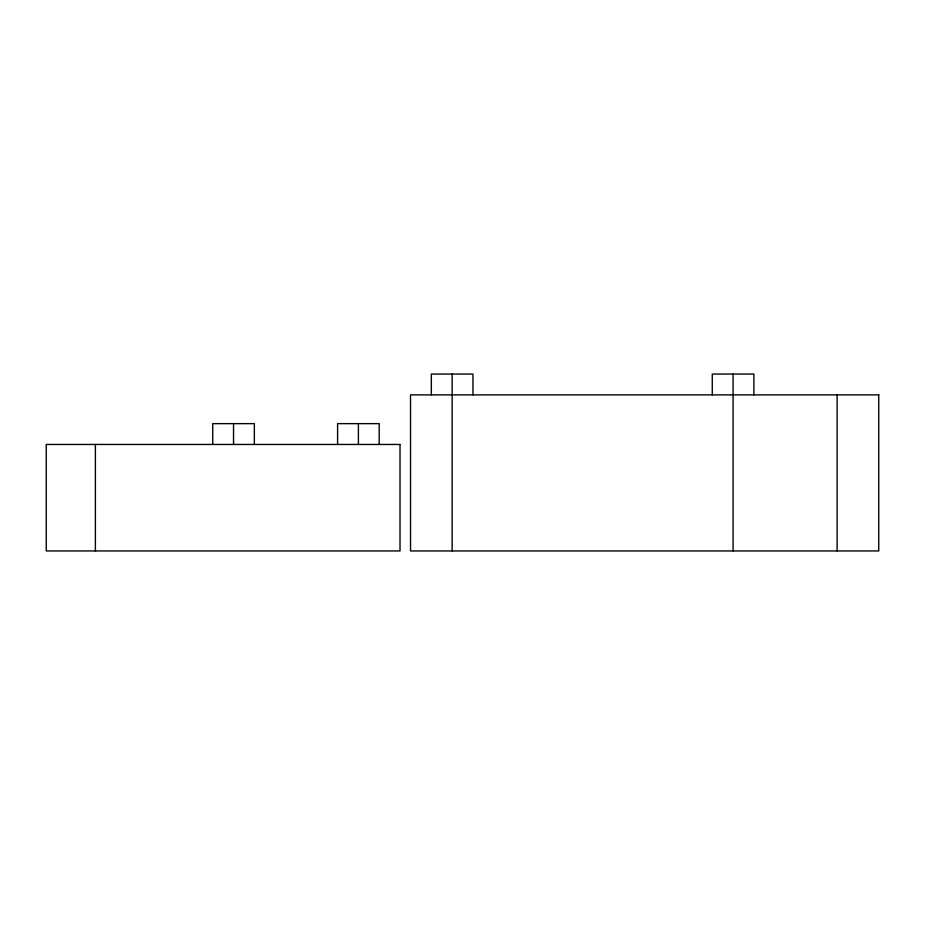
<?xml version="1.0" encoding="UTF-8"?>
<svg xmlns="http://www.w3.org/2000/svg" width="925" height="925" viewBox="0 0 925 925"><rect width="100%" height="100%" fill="white"/><g stroke="black" fill="none" stroke-linecap="round" stroke-linejoin="round"><path stroke-width="1.39" d="M837.125 394.871L837.125 550.942M753.887 394.871L753.887 374.058L712.273 374.058L712.273 394.871M733.086 374.058L733.086 550.942M472.953 394.871L472.953 374.058L431.339 374.058L431.339 394.871M452.152 374.058L452.152 550.942M379.204 444.451L379.204 423.638L337.59 423.638L337.59 444.451M358.403 423.638L358.403 444.451M254.352 444.451L254.352 423.638L212.727 423.638L212.727 444.451M233.539 423.638L233.539 444.451M95.391 444.451L95.391 550.942M878.75 394.871L410.527 394.871L410.527 550.942L878.75 550.942L878.75 394.871M400.016 444.451L46.25 444.451L46.25 550.942L400.016 550.942L400.016 444.451"/></g></svg>
